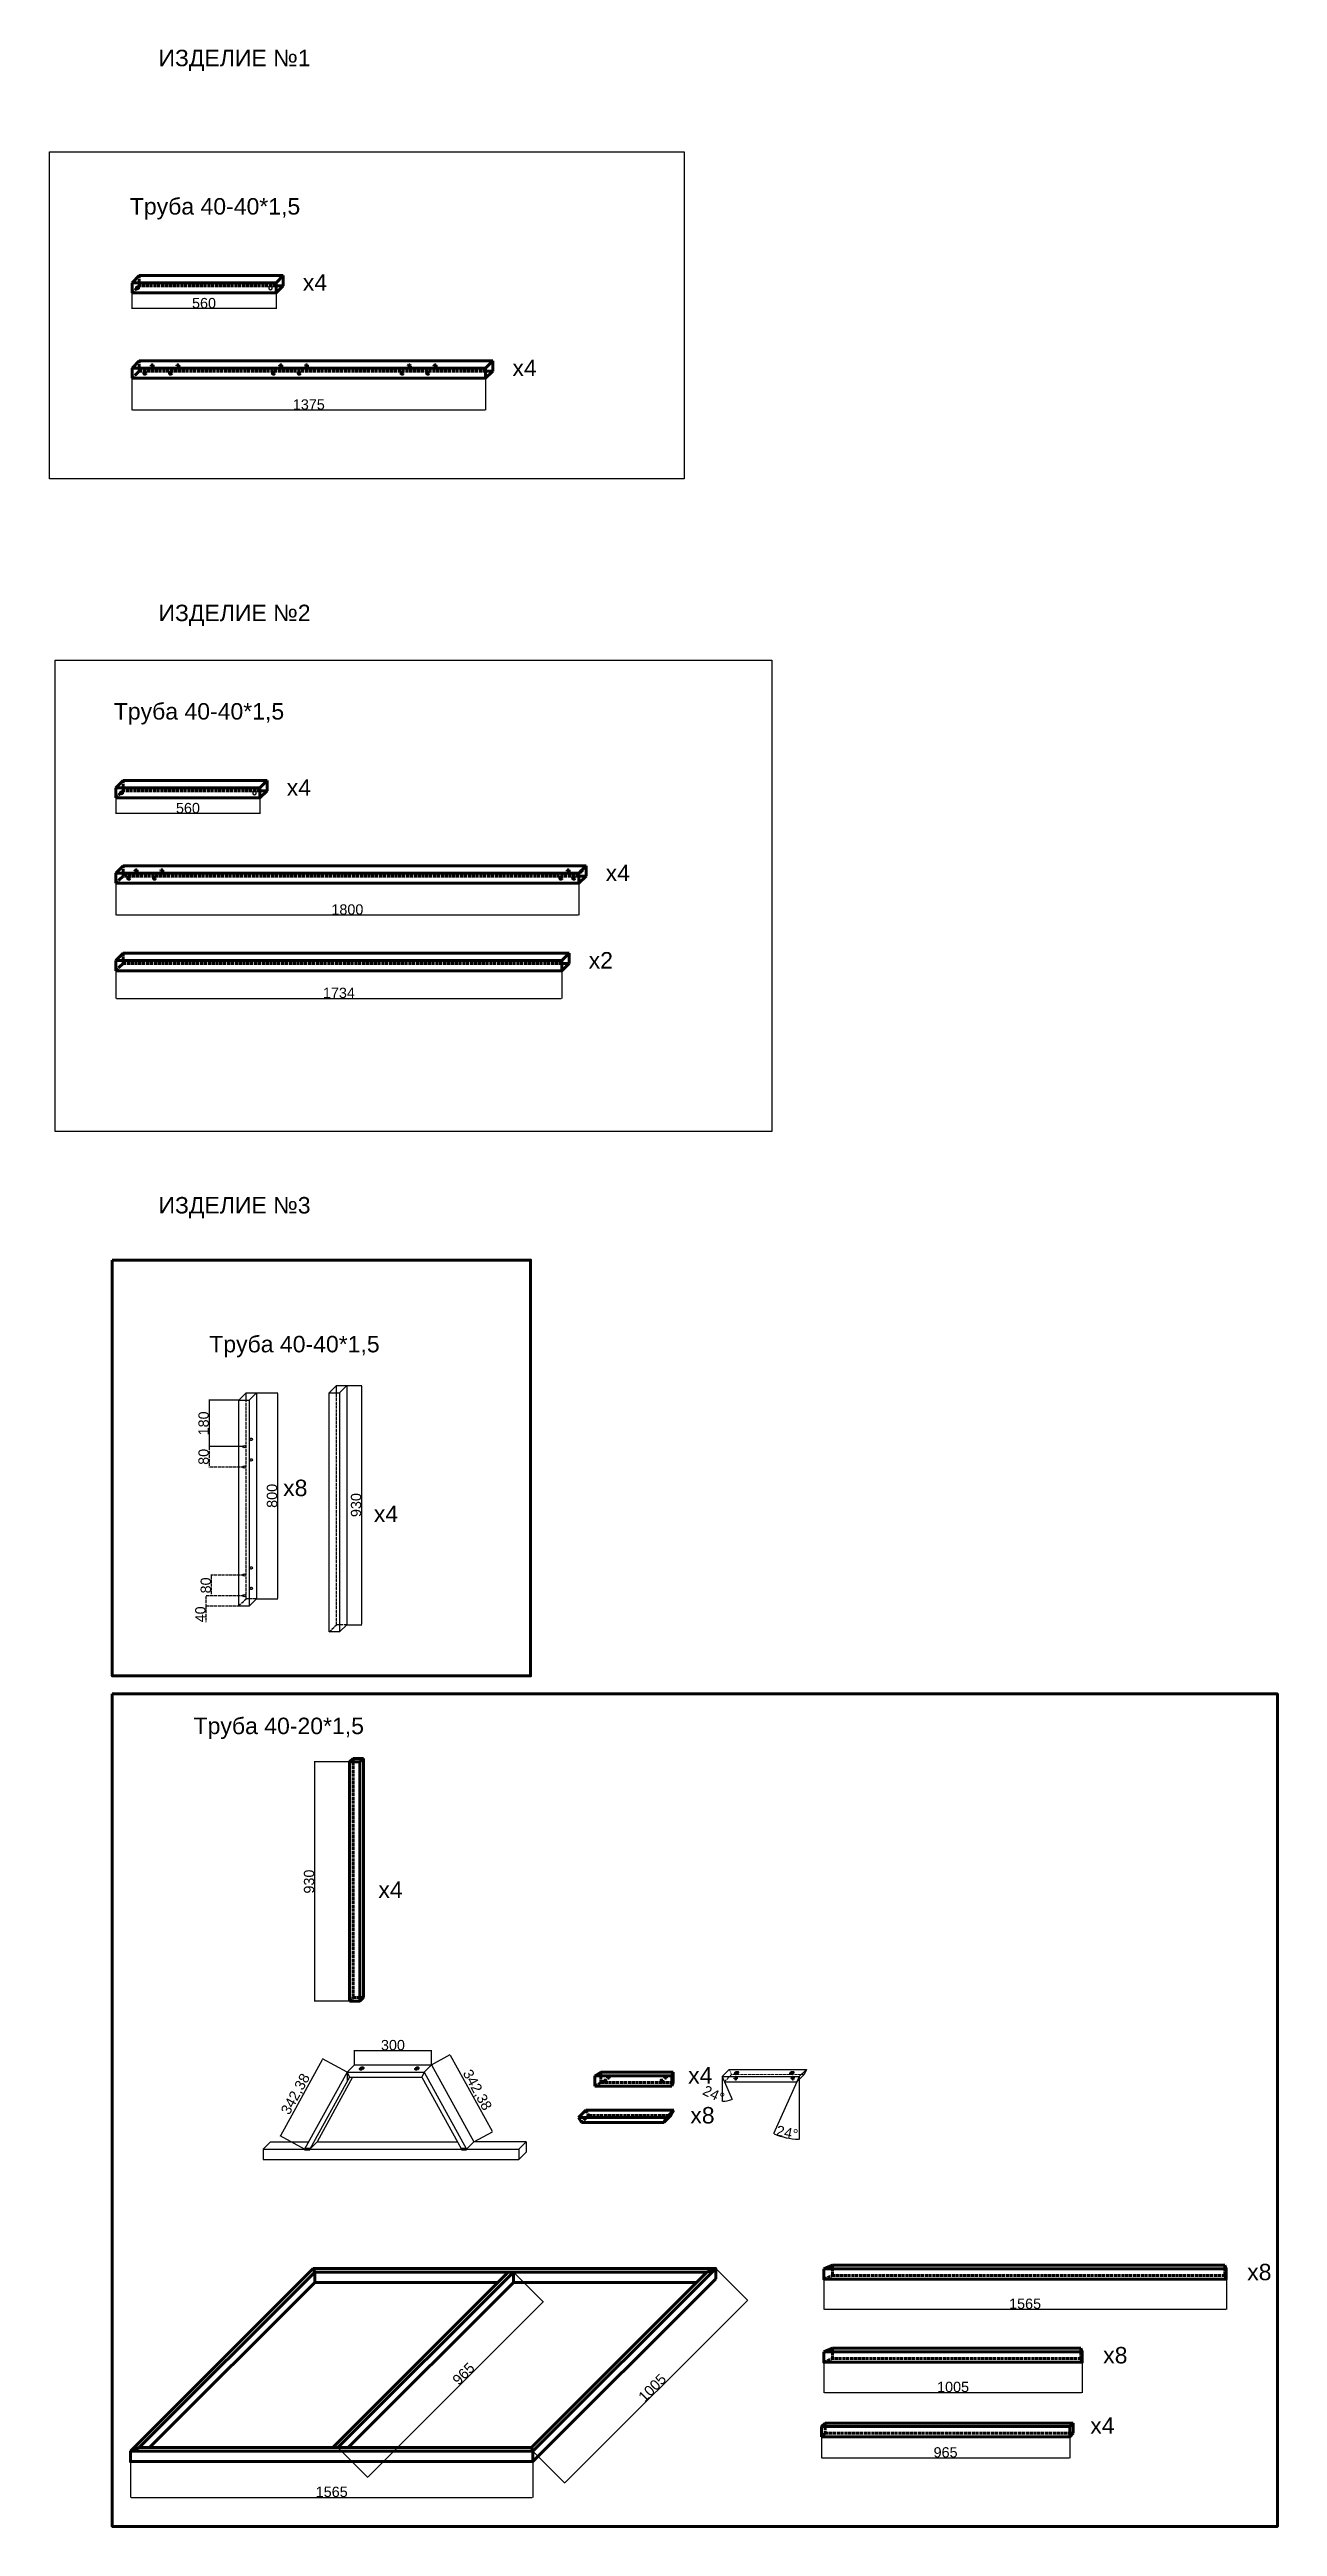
# Model space of a CAD drawing. Header units: millimetres. Extents: x 229 to 5004, y 437 to 10068.
import ezdxf

# ---------------------------------------------------------------- set-up
doc = ezdxf.new("R2010")
doc.units = ezdxf.units.MM
doc.linetypes.add('ACAD_ISO02W100', pattern=[15, 12, -3])
doc.styles.get("Standard").update_dxf_attribs({"font": 'arial.ttf'})
doc.dimstyles.new('ISO-25', dxfattribs={"dimtxt": 40, "dimasz": 2.5, "dimexe": 1.25, "dimexo": 0, "dimtad": 1, "dimtxsty": 'Standard', "dimcen": 2.5, "dimadec": 0, "dimazin": 0, "dimtfac": 1, "dimtmove": 0, "dimatfit": 3, "dimfxl": 1, "dimarcsym": 0})

# ---------------------------------------------------------------- blocks, each defined once
blk = doc.blocks.new('*D17')
at = {"color": 0, "lineweight": -2, "transparency": 16777216}
for p, q in [((965.3, 4815.6), (848.5, 4815.6)), ((849.7, 4813.1), (849.7, 4638.1)), ((985.3, 4635.6), (848.5, 4635.6))]:
    blk.add_line(p, q, dxfattribs=at)
at = {"color": 0, "transparency": 16777216}
for points in [[(849.3, 4813.1), (850.2, 4813.1), (849.7, 4815.6)], [(849.3, 4638.1), (850.2, 4638.1), (849.7, 4635.6)]]:
    blk.add_solid(points, dxfattribs=at)
at = {"layer": 'Defpoints', "color": 0, "transparency": 16777216}
for p in [(965.3, 4815.6), (849.7, 4635.6), (985.3, 4635.6)]:
    blk.add_point(p, dxfattribs=at)
at = {"color": 0, "lineweight": 100, "transparency": 16777216, "insert": (828.7, 4725.6), "char_height": 40, "attachment_point": 5, "rotation": 90}
blk.add_mtext('180', dxfattribs=at)
blk = doc.blocks.new('*D18')
at = {"color": 0, "linetype": 'ACAD_ISO02W100', "lineweight": -2, "transparency": 16777216}
for p, q in [((985.3, 4635.6), (848.5, 4635.6)), ((849.7, 4633.1), (849.7, 4558.1)), ((985.3, 4555.6), (848.5, 4555.6))]:
    blk.add_line(p, q, dxfattribs=at)
at = {"color": 0, "linetype": 'ACAD_ISO02W100', "transparency": 16777216}
for points in [[(849.3, 4633.1), (850.2, 4633.1), (849.7, 4635.6)], [(849.3, 4558.1), (850.2, 4558.1), (849.7, 4555.6)]]:
    blk.add_solid(points, dxfattribs=at)
at = {"layer": 'Defpoints', "color": 0, "linetype": 'ACAD_ISO02W100', "transparency": 16777216}
for p in [(985.3, 4635.6), (849.7, 4555.6), (985.3, 4555.6)]:
    blk.add_point(p, dxfattribs=at)
at = {"color": 0, "linetype": 'ACAD_ISO02W100', "lineweight": 100, "transparency": 16777216, "insert": (828.7, 4595.6), "char_height": 40, "attachment_point": 5, "rotation": 90}
blk.add_mtext('80', dxfattribs=at)
blk = doc.blocks.new('*D19')
at = {"color": 0, "linetype": 'ACAD_ISO02W100', "lineweight": -2, "transparency": 16777216}
for p, q in [((985.3, 4135.6), (856.9, 4135.6)), ((985.3, 4055.6), (856.9, 4055.6)), ((858.2, 4133.1), (858.2, 4058.1))]:
    blk.add_line(p, q, dxfattribs=at)
at = {"color": 0, "linetype": 'ACAD_ISO02W100', "transparency": 16777216}
for points in [[(857.8, 4133.1), (858.6, 4133.1), (858.2, 4135.6)], [(857.8, 4058.1), (858.6, 4058.1), (858.2, 4055.6)]]:
    blk.add_solid(points, dxfattribs=at)
at = {"layer": 'Defpoints', "color": 0, "linetype": 'ACAD_ISO02W100', "transparency": 16777216}
for p in [(858.2, 4055.6), (985.3, 4135.6), (985.3, 4055.6)]:
    blk.add_point(p, dxfattribs=at)
at = {"color": 0, "linetype": 'ACAD_ISO02W100', "lineweight": 100, "transparency": 16777216, "insert": (837.1, 4095.6), "char_height": 40, "attachment_point": 5, "rotation": 90}
blk.add_mtext('80', dxfattribs=at)
blk = doc.blocks.new('*D20')
at = {"color": 0, "linetype": 'ACAD_ISO02W100', "lineweight": -2, "transparency": 16777216}
for p, q in [((985.3, 4055.6), (835.9, 4055.6)), ((837.1, 4053.1), (837.1, 4018.1)), ((985.3, 4015.6), (835.9, 4015.6)), ((837.1, 4015.6), (837.1, 3953.1))]:
    blk.add_line(p, q, dxfattribs=at)
at = {"color": 0, "linetype": 'ACAD_ISO02W100', "transparency": 16777216}
for points in [[(836.7, 4053.1), (837.5, 4053.1), (837.1, 4055.6)], [(836.7, 4018.1), (837.5, 4018.1), (837.1, 4015.6)]]:
    blk.add_solid(points, dxfattribs=at)
at = {"layer": 'Defpoints', "color": 0, "linetype": 'ACAD_ISO02W100', "transparency": 16777216}
for p in [(837.1, 4055.6), (985.3, 4055.6), (985.3, 4015.6)]:
    blk.add_point(p, dxfattribs=at)
at = {"color": 0, "linetype": 'ACAD_ISO02W100', "lineweight": 100, "transparency": 16777216, "insert": (816.1, 3983.1), "char_height": 40, "attachment_point": 5, "rotation": 90}
blk.add_mtext('40', dxfattribs=at)
blk = doc.blocks.new('*D21')
at = {"color": 0, "lineweight": -2, "transparency": 16777216}
for p, q in [((1033.6, 4843.9), (1116.9, 4843.9)), ((1115.7, 4841.4), (1115.7, 4046.4)), ((1033.6, 4043.9), (1116.9, 4043.9))]:
    blk.add_line(p, q, dxfattribs=at)
at = {"color": 0, "transparency": 16777216}
for points in [[(1115.3, 4841.4), (1116.1, 4841.4), (1115.7, 4843.9)], [(1115.3, 4046.4), (1116.1, 4046.4), (1115.7, 4043.9)]]:
    blk.add_solid(points, dxfattribs=at)
at = {"layer": 'Defpoints', "color": 0, "transparency": 16777216}
for p in [(1033.6, 4843.9), (1033.6, 4043.9), (1115.7, 4043.9)]:
    blk.add_point(p, dxfattribs=at)
at = {"color": 0, "lineweight": 100, "transparency": 16777216, "insert": (1094.6, 4443.9), "char_height": 40, "attachment_point": 5, "rotation": 90}
blk.add_mtext('800', dxfattribs=at)
blk = doc.blocks.new('*D22')
at = {"color": 0, "lineweight": -2, "transparency": 16777216}
for p, q in [((1385.1, 4873), (1443.7, 4873)), ((1442.4, 4870.5), (1442.4, 3945.5)), ((1385.1, 3943), (1443.7, 3943))]:
    blk.add_line(p, q, dxfattribs=at)
at = {"color": 0, "transparency": 16777216}
for points in [[(1442, 4870.5), (1442.9, 4870.5), (1442.4, 4873)], [(1442, 3945.5), (1442.9, 3945.5), (1442.4, 3943)]]:
    blk.add_solid(points, dxfattribs=at)
at = {"layer": 'Defpoints', "color": 0, "transparency": 16777216}
for p in [(1385.1, 4873), (1385.1, 3943), (1442.4, 3943)]:
    blk.add_point(p, dxfattribs=at)
at = {"color": 0, "lineweight": 100, "transparency": 16777216, "insert": (1421.4, 4408), "char_height": 40, "attachment_point": 5, "rotation": 90}
blk.add_mtext('930', dxfattribs=at)
blk = doc.blocks.new('*D25')
at = {"color": 0, "lineweight": -2, "transparency": 16777216}
for p, q in [((1395.7, 3409.1), (1258.5, 3409.1)), ((1259.7, 3406.6), (1259.7, 2481.6)), ((1395.7, 2479.1), (1258.5, 2479.1))]:
    blk.add_line(p, q, dxfattribs=at)
at = {"color": 0, "transparency": 16777216}
for points in [[(1259.3, 3406.6), (1260.1, 3406.6), (1259.7, 3409.1)], [(1259.3, 2481.6), (1260.1, 2481.6), (1259.7, 2479.1)]]:
    blk.add_solid(points, dxfattribs=at)
at = {"layer": 'Defpoints', "color": 0, "transparency": 16777216}
for p in [(1395.7, 3409.1), (1259.7, 2479.1), (1395.7, 2479.1)]:
    blk.add_point(p, dxfattribs=at)
at = {"color": 0, "lineweight": 100, "transparency": 16777216, "insert": (1238.7, 2944.1), "char_height": 40, "attachment_point": 5, "rotation": 90}
blk.add_mtext('930', dxfattribs=at)
blk = doc.blocks.new('*D26')
at = {"color": 0, "lineweight": -2, "transparency": 16777216}
for p, q in [((1414.6, 2231.5), (1414.6, 2288.2)), ((1417.1, 2287), (1712.1, 2287)), ((1714.6, 2231.5), (1714.6, 2288.2))]:
    blk.add_line(p, q, dxfattribs=at)
at = {"color": 0, "transparency": 16777216}
for points in [[(1417.1, 2287.4), (1417.1, 2286.6), (1414.6, 2287)], [(1712.1, 2287.4), (1712.1, 2286.6), (1714.6, 2287)]]:
    blk.add_solid(points, dxfattribs=at)
at = {"layer": 'Defpoints', "color": 0, "transparency": 16777216}
for p in [(1414.6, 2231.5), (1714.6, 2287), (1714.6, 2231.5)]:
    blk.add_point(p, dxfattribs=at)
at = {"color": 0, "lineweight": 100, "transparency": 16777216, "insert": (1564.6, 2308), "char_height": 40, "attachment_point": 5}
blk.add_mtext('300', dxfattribs=at)
blk = doc.blocks.new('*D27')
at = {"color": 0, "lineweight": -2, "transparency": 16777216}
for p, q in [((1714.6, 2231.5), (1787.2, 2271.5)), ((1787.3, 2268.7), (1949.9, 1973.1)), ((1879.6, 1931.5), (1952.2, 1971.5))]:
    blk.add_line(p, q, dxfattribs=at)
at = {"color": 0, "transparency": 16777216}
for points in [[(1787.7, 2268.9), (1786.9, 2268.5), (1786.1, 2270.9)], [(1950.3, 1973.3), (1949.5, 1972.9), (1951.1, 1970.9)]]:
    blk.add_solid(points, dxfattribs=at)
at = {"layer": 'Defpoints', "color": 0, "transparency": 16777216}
for p in [(1714.6, 2231.5), (1879.6, 1931.5), (1951.1, 1970.9)]:
    blk.add_point(p, dxfattribs=at)
at = {"color": 0, "lineweight": 100, "transparency": 16777216, "insert": (1890.2, 2132.7), "char_height": 40, "attachment_point": 5, "rotation": 298.81079}
blk.add_mtext('342,38', dxfattribs=at)
blk = doc.blocks.new('*D28')
at = {"color": 0, "lineweight": -2, "transparency": 16777216}
for p, q in [((1128.5, 1957.1), (1291.1, 2252.7)), ((1386.3, 2203.2), (1291.2, 2255.5)), ((1221.3, 1903.2), (1126.2, 1955.5))]:
    blk.add_line(p, q, dxfattribs=at)
at = {"color": 0, "transparency": 16777216}
for points in [[(1290.8, 2252.9), (1291.5, 2252.5), (1292.3, 2254.9)], [(1128.2, 1957.3), (1128.9, 1956.9), (1127.3, 1954.9)]]:
    blk.add_solid(points, dxfattribs=at)
at = {"layer": 'Defpoints', "color": 0, "transparency": 16777216}
for p in [(1292.3, 2254.9), (1386.3, 2203.2), (1221.3, 1903.2)]:
    blk.add_point(p, dxfattribs=at)
at = {"color": 0, "lineweight": 100, "transparency": 16777216, "insert": (1188.2, 2116.8), "char_height": 40, "attachment_point": 5, "rotation": 61.18921}
blk.add_mtext('342,38', dxfattribs=at)
blk = doc.blocks.new('*D29')
at = {"color": 0, "lineweight": -2, "transparency": 16777216}
for p, q in [((544.1, 689), (544.1, 548.6)), ((2109.1, 689), (2109.1, 548.6)), ((546.6, 549.8), (2106.6, 549.8))]:
    blk.add_line(p, q, dxfattribs=at)
at = {"color": 0, "transparency": 16777216}
for points in [[(546.6, 550.3), (546.6, 549.4), (544.1, 549.8)], [(2106.6, 550.3), (2106.6, 549.4), (2109.1, 549.8)]]:
    blk.add_solid(points, dxfattribs=at)
at = {"layer": 'Defpoints', "color": 0, "transparency": 16777216}
for p in [(544.1, 689), (2109.1, 689), (2109.1, 549.8)]:
    blk.add_point(p, dxfattribs=at)
at = {"color": 0, "lineweight": 100, "transparency": 16777216, "insert": (1326.6, 570.9), "char_height": 40, "attachment_point": 5}
blk.add_mtext('1565', dxfattribs=at)
blk = doc.blocks.new('*D30')
at = {"color": 0, "lineweight": -2, "transparency": 16777216}
for p, q in [((3240, 1398.6), (3240, 1280)), ((4805, 1398.6), (4805, 1280)), ((3242.5, 1281.2), (4802.5, 1281.2))]:
    blk.add_line(p, q, dxfattribs=at)
at = {"color": 0, "transparency": 16777216}
for points in [[(3242.5, 1281.7), (3242.5, 1280.8), (3240, 1281.2)], [(4802.5, 1281.7), (4802.5, 1280.8), (4805, 1281.2)]]:
    blk.add_solid(points, dxfattribs=at)
at = {"layer": 'Defpoints', "color": 0, "transparency": 16777216}
for p in [(3240, 1398.6), (4805, 1398.6), (4805, 1281.2)]:
    blk.add_point(p, dxfattribs=at)
at = {"color": 0, "lineweight": 100, "transparency": 16777216, "insert": (4022.5, 1302.3), "char_height": 40, "attachment_point": 5}
blk.add_mtext('1565', dxfattribs=at)
blk = doc.blocks.new('*D31')
at = {"color": 0, "lineweight": -2, "transparency": 16777216}
for p, q in [((3230.9, 784.7), (3230.9, 702.2)), ((4195.9, 784.7), (4195.9, 702.2)), ((3233.4, 703.5), (4193.4, 703.5))]:
    blk.add_line(p, q, dxfattribs=at)
at = {"color": 0, "transparency": 16777216}
for points in [[(3233.4, 703.9), (3233.4, 703.1), (3230.9, 703.5)], [(4193.4, 703.9), (4193.4, 703.1), (4195.9, 703.5)]]:
    blk.add_solid(points, dxfattribs=at)
at = {"layer": 'Defpoints', "color": 0, "transparency": 16777216}
for p in [(3230.9, 784.7), (4195.9, 784.7), (4195.9, 703.5)]:
    blk.add_point(p, dxfattribs=at)
at = {"color": 0, "lineweight": 100, "transparency": 16777216, "insert": (3713.4, 724.5), "char_height": 40, "attachment_point": 5}
blk.add_mtext('965', dxfattribs=at)
blk = doc.blocks.new('*D32')
at = {"color": 0, "lineweight": -2, "transparency": 16777216}
for p, q in [((3240, 1075.3), (3240, 956.7)), ((4245, 1075.3), (4245, 956.7)), ((3242.5, 957.9), (4242.5, 957.9))]:
    blk.add_line(p, q, dxfattribs=at)
at = {"color": 0, "transparency": 16777216}
for points in [[(3242.5, 958.3), (3242.5, 957.5), (3240, 957.9)], [(4242.5, 958.3), (4242.5, 957.5), (4245, 957.9)]]:
    blk.add_solid(points, dxfattribs=at)
at = {"layer": 'Defpoints', "color": 0, "transparency": 16777216}
for p in [(3240, 1075.3), (4245, 1075.3), (4245, 957.9)]:
    blk.add_point(p, dxfattribs=at)
at = {"color": 0, "lineweight": 100, "transparency": 16777216, "insert": (3742.5, 979), "char_height": 40, "attachment_point": 5}
blk.add_mtext('1005', dxfattribs=at)
blk = doc.blocks.new('*D23')
at = {"color": 0, "lineweight": -2, "transparency": 16777216}
for p, q in [((2844.2, 2149.2), (2844.2, 2088.5)), ((2853.2, 2165.6), (2884, 2097.1)), ((2819.7, 1439.6), (2944.1, 1315.3)), ((2941.4, 1314.4), (2234.3, 607.3)), ((2109.1, 729), (2233.5, 604.6))]:
    blk.add_line(p, q, dxfattribs=at)
blk.add_arc((2844.2, 2185.6), 95.8, 271.49485, 292.73289, dxfattribs=at)
at = {"color": 0, "transparency": 16777216}
for points in [[(2846.7, 2089.4), (2846.7, 2090.2), (2844.2, 2089.8)], [(2881, 2097.6), (2881.4, 2096.8), (2883.5, 2098.2)], [(2941.2, 1314.7), (2941.7, 1314.1), (2943.2, 1316.1)], [(2234, 607.6), (2234.6, 607), (2232.6, 605.5)]]:
    blk.add_solid(points, dxfattribs=at)
at = {"layer": 'Defpoints', "color": 0, "transparency": 16777216}
for p in [(2844.2, 2185.6), (2844.2, 2185.6), (2844.2, 2149.2), (2853.2, 2165.6), (2870.8, 2093.6), (2819.7, 1439.6), (2109.1, 729), (2232.6, 605.5)]:
    blk.add_point(p, dxfattribs=at)
at = {"color": 0, "transparency": 16777216, "insert": (2811.8, 2117.8), "char_height": 40, "attachment_point": 5, "rotation": 334.48589}
blk.add_mtext('24°', dxfattribs=at)
at = {"color": 0, "lineweight": 100, "transparency": 16777216, "insert": (2573, 975.7), "char_height": 40, "attachment_point": 5, "rotation": 45}
blk.add_mtext('1005', dxfattribs=at)
blk = doc.blocks.new('*D24')
at = {"color": 0, "lineweight": -2, "transparency": 16777216}
for p, q in [((3135.2, 2165.6), (3044, 1963)), ((3144.2, 2148.3), (3144.2, 1941.5)), ((2033.1, 1425.5), (2149.6, 1309)), ((2146.9, 1308.1), (1468.1, 629.3)), ((1350.7, 743.1), (1467.2, 626.7))]:
    blk.add_line(p, q, dxfattribs=at)
blk.add_arc((3144.2, 2185.6), 242.9, 246.36199, 269.41027, dxfattribs=at)
at = {"color": 0, "transparency": 16777216}
for points in [[(3046.6, 1962.7), (3046.9, 1963.5), (3044.5, 1964.1)], [(3141.7, 1943.1), (3141.7, 1942.3), (3144.2, 1942.7)], [(2146.6, 1308.4), (2147.2, 1307.8), (2148.7, 1309.9)], [(1467.8, 629.6), (1468.4, 629), (1466.3, 627.5)]]:
    blk.add_solid(points, dxfattribs=at)
at = {"layer": 'Defpoints', "color": 0, "transparency": 16777216}
for p in [(3135.2, 2165.6), (3144.2, 2185.6), (3144.2, 2185.6), (3144.2, 2148.3), (3076.6, 1952.3), (2033.1, 1425.5), (1350.7, 743.1), (1466.3, 627.5)]:
    blk.add_point(p, dxfattribs=at)
at = {"color": 0, "transparency": 16777216, "insert": (3097.5, 1968.4), "char_height": 40, "attachment_point": 5, "rotation": 347.88613}
blk.add_mtext('24°', dxfattribs=at)
at = {"color": 0, "lineweight": 100, "transparency": 16777216, "insert": (1839.2, 1030.2), "char_height": 40, "attachment_point": 5, "rotation": 45}
blk.add_mtext('965', dxfattribs=at)
blk = doc.blocks.new('*D36')
at = {"color": 0, "lineweight": -2, "transparency": 16777216}
for p, q in [((487.6, 7157.5), (487.6, 7095.6)), ((1047.6, 7157.5), (1047.6, 7095.6)), ((1045.1, 7096.8), (490.1, 7096.8))]:
    blk.add_line(p, q, dxfattribs=at)
at = {"color": 0, "transparency": 16777216}
for points in [[(490.1, 7097.2), (490.1, 7096.4), (487.6, 7096.8)], [(1045.1, 7097.2), (1045.1, 7096.4), (1047.6, 7096.8)]]:
    blk.add_solid(points, dxfattribs=at)
at = {"layer": 'Defpoints', "color": 0, "transparency": 16777216}
for p in [(487.6, 7157.5), (1047.6, 7157.5), (487.6, 7096.8)]:
    blk.add_point(p, dxfattribs=at)
at = {"color": 0, "lineweight": 100, "transparency": 16777216, "insert": (767.6, 7117.9), "char_height": 40, "attachment_point": 5}
blk.add_mtext('560', dxfattribs=at)
blk = doc.blocks.new('*D37')
at = {"color": 0, "lineweight": -2, "transparency": 16777216}
for p, q in [((487.6, 6825.6), (487.6, 6701.3)), ((2287.6, 6825.6), (2287.6, 6701.3)), ((490.1, 6702.5), (2285.1, 6702.5))]:
    blk.add_line(p, q, dxfattribs=at)
at = {"color": 0, "transparency": 16777216}
for points in [[(490.1, 6702.9), (490.1, 6702.1), (487.6, 6702.5)], [(2285.1, 6702.9), (2285.1, 6702.1), (2287.6, 6702.5)]]:
    blk.add_solid(points, dxfattribs=at)
at = {"layer": 'Defpoints', "color": 0, "transparency": 16777216}
for p in [(487.6, 6825.6), (2287.6, 6825.6), (2287.6, 6702.5)]:
    blk.add_point(p, dxfattribs=at)
at = {"color": 0, "lineweight": 100, "transparency": 16777216, "insert": (1387.6, 6723.6), "char_height": 40, "attachment_point": 5}
blk.add_mtext('1800', dxfattribs=at)
blk = doc.blocks.new('*D38')
at = {"color": 0, "lineweight": -2, "transparency": 16777216}
for p, q in [((487.6, 6485.8), (487.6, 6377.1)), ((2221.6, 6485.8), (2221.6, 6377.1)), ((490.1, 6378.3), (2219.1, 6378.3))]:
    blk.add_line(p, q, dxfattribs=at)
at = {"color": 0, "transparency": 16777216}
for points in [[(490.1, 6378.8), (490.1, 6377.9), (487.6, 6378.3)], [(2219.1, 6378.8), (2219.1, 6377.9), (2221.6, 6378.3)]]:
    blk.add_solid(points, dxfattribs=at)
at = {"layer": 'Defpoints', "color": 0, "transparency": 16777216}
for p in [(487.6, 6485.8), (2221.6, 6485.8), (2221.6, 6378.3)]:
    blk.add_point(p, dxfattribs=at)
at = {"color": 0, "lineweight": 100, "transparency": 16777216, "insert": (1354.6, 6399.4), "char_height": 40, "attachment_point": 5}
blk.add_mtext('1734', dxfattribs=at)
blk = doc.blocks.new('*D41')
at = {"color": 0, "lineweight": -2, "transparency": 16777216}
for p, q in [((550.1, 9121.1), (550.1, 9059.2)), ((1107.6, 9060.4), (552.6, 9060.4)), ((1110.1, 9121.1), (1110.1, 9059.2))]:
    blk.add_line(p, q, dxfattribs=at)
at = {"color": 0, "transparency": 16777216}
for points in [[(552.6, 9060.8), (552.6, 9060), (550.1, 9060.4)], [(1107.6, 9060.8), (1107.6, 9060), (1110.1, 9060.4)]]:
    blk.add_solid(points, dxfattribs=at)
at = {"layer": 'Defpoints', "color": 0, "transparency": 16777216}
for p in [(550.1, 9121.1), (550.1, 9060.4), (1110.1, 9121.1)]:
    blk.add_point(p, dxfattribs=at)
at = {"color": 0, "lineweight": 100, "transparency": 16777216, "insert": (830.1, 9081.4), "char_height": 40, "attachment_point": 5}
blk.add_mtext('560', dxfattribs=at)
blk = doc.blocks.new('*D42')
at = {"color": 0, "lineweight": -2, "transparency": 16777216}
for p, q in [((550.1, 8789.2), (550.1, 8664.8)), ((1925.1, 8789.2), (1925.1, 8664.8)), ((552.6, 8666.1), (1922.6, 8666.1))]:
    blk.add_line(p, q, dxfattribs=at)
at = {"color": 0, "transparency": 16777216}
for points in [[(552.6, 8666.5), (552.6, 8665.7), (550.1, 8666.1)], [(1922.6, 8666.5), (1922.6, 8665.7), (1925.1, 8666.1)]]:
    blk.add_solid(points, dxfattribs=at)
at = {"layer": 'Defpoints', "color": 0, "transparency": 16777216}
for p in [(550.1, 8789.2), (1925.1, 8789.2), (1925.1, 8666.1)]:
    blk.add_point(p, dxfattribs=at)
at = {"color": 0, "lineweight": 100, "transparency": 16777216, "insert": (1237.6, 8687.1), "char_height": 40, "attachment_point": 5}
blk.add_mtext('1375', dxfattribs=at)

msp = doc.modelspace()

# ---------------------------------------------------------------- linework, layer by layer
at = {"lineweight": 100}
for p, q in [((550.125, 9161.094), (578.41, 9189.379)), ((550.125, 9161.094), (1110.125, 9161.094)), ((550.125, 9121.094), (550.125, 9161.094)), ((578.41, 9189.379), (1138.41, 9189.379)), ((1110.125, 9161.094), (1138.41, 9189.379)), ((1110.125, 9161.094), (1110.125, 9121.094)), ((1138.41, 9189.379), (1138.41, 9149.379)), ((1110.125, 9121.094), (550.125, 9121.094)), ((575.333, 9146.302), (565.941, 9136.91)), ((1110.125, 9121.094), (1138.41, 9149.379)), ((1110.125, 9149.379), (1138.41, 9149.379)), ((550.125, 8829.17), (578.41, 8857.454)), ((550.125, 8829.17), (1925.125, 8829.17)), ((550.125, 8789.17), (550.125, 8829.17)), ((1925.125, 8789.17), (550.125, 8789.17)), ((575.333, 8814.377), (565.941, 8804.985)), ((578.41, 8857.454), (1953.41, 8857.454)), ((1925.125, 8829.17), (1953.41, 8857.454)), ((1925.125, 8829.17), (1925.125, 8789.17)), ((1925.125, 8789.17), (1953.41, 8817.454)), ((1925.125, 8817.454), (1953.41, 8817.454)), ((1953.41, 8857.454), (1953.41, 8817.454)), ((487.595, 7197.523), (515.88, 7225.807)), ((515.88, 7225.807), (1075.88, 7225.807)), ((1047.595, 7197.523), (1075.88, 7225.807)), ((1075.88, 7225.807), (1075.88, 7185.807)), ((487.595, 7197.523), (1047.595, 7197.523)), ((487.595, 7157.523), (487.595, 7197.523)), ((1047.595, 7157.523), (487.595, 7157.523)), ((512.803, 7182.731), (503.411, 7173.339)), ((1047.595, 7197.523), (1047.595, 7157.523)), ((1047.595, 7157.523), (1075.88, 7185.807)), ((1047.595, 7185.807), (1075.88, 7185.807)), ((487.595, 6865.599), (515.88, 6893.883)), ((487.595, 6865.599), (2287.595, 6865.599)), ((487.595, 6825.599), (487.595, 6865.599)), ((512.803, 6850.806), (503.411, 6841.414)), ((515.88, 6893.883), (2315.88, 6893.883)), ((2287.595, 6865.599), (2315.88, 6893.883)), ((2287.595, 6865.599), (2287.595, 6825.599)), ((2287.595, 6825.599), (2315.88, 6853.883)), ((2287.595, 6853.883), (2315.88, 6853.883)), ((2315.88, 6893.883), (2315.88, 6853.883)), ((2287.595, 6825.599), (487.595, 6825.599)), ((487.595, 6525.833), (515.88, 6554.117)), ((515.88, 6554.117), (2249.88, 6554.117)), ((2221.595, 6525.833), (2249.88, 6554.117)), ((2249.88, 6554.117), (2249.88, 6514.117)), ((487.595, 6525.833), (2221.595, 6525.833)), ((487.595, 6485.833), (487.595, 6525.833)), ((2221.595, 6485.833), (487.595, 6485.833)), ((512.803, 6511.04), (503.411, 6501.648)), ((2221.595, 6525.833), (2221.595, 6485.833)), ((2221.595, 6485.833), (2249.88, 6514.117)), ((2221.595, 6514.117), (2249.88, 6514.117)), ((1395.734, 3409.147), (1409.876, 3423.289)), ((1409.876, 3423.289), (1449.876, 3423.289)), ((1409.876, 3423.289), (1409.876, 3409.147)), ((1435.734, 3409.147), (1449.876, 3423.289)), ((1449.876, 3423.289), (1449.876, 2493.289)), ((1435.734, 2479.147), (1449.876, 2493.289))]:
    msp.add_line(p, q, dxfattribs=at)
at = {"linetype": 'ACAD_ISO02W100', "lineweight": 100}
for p, q in [((578.41, 9149.379), (578.41, 9189.379)), ((550.125, 9121.094), (565.941, 9136.91)), ((575.333, 9146.302), (578.41, 9149.379)), ((1110.125, 9149.379), (578.41, 9149.379)), ((550.125, 8789.17), (565.941, 8804.985)), ((575.333, 8814.377), (578.41, 8817.454)), ((578.41, 8817.454), (578.41, 8857.454)), ((1925.125, 8817.454), (578.41, 8817.454)), ((515.88, 7185.807), (515.88, 7225.807)), ((487.595, 7157.523), (503.411, 7173.339)), ((512.803, 7182.731), (515.88, 7185.807)), ((1047.595, 7185.807), (515.88, 7185.807)), ((487.595, 6825.599), (503.411, 6841.414)), ((512.803, 6850.806), (515.88, 6853.883)), ((515.88, 6853.883), (515.88, 6893.883)), ((2287.595, 6853.883), (515.88, 6853.883)), ((515.88, 6514.117), (515.88, 6554.117)), ((487.595, 6485.833), (503.411, 6501.648)), ((512.803, 6511.04), (515.88, 6514.117)), ((2221.595, 6514.117), (515.88, 6514.117)), ((1409.876, 3409.147), (1409.876, 2493.289)), ((1395.734, 2479.147), (1409.876, 2493.289)), ((1409.876, 2493.289), (1449.876, 2493.289))]:
    msp.add_line(p, q, dxfattribs=at)
for p, q in [((993.608, 4843.885), (965.323, 4815.601)), ((965.323, 4815.601), (1005.323, 4815.601)), ((965.323, 4015.601), (965.323, 4815.601)), ((993.608, 4843.885), (1033.608, 4843.885)), ((993.608, 4815.601), (993.608, 4843.885)), ((1005.323, 4815.601), (1033.608, 4843.885)), ((1005.323, 4815.601), (1005.323, 4015.601)), ((1033.608, 4843.885), (1033.608, 4043.885)), ((1345.114, 4873.032), (1316.83, 4844.748)), ((1316.83, 4844.748), (1356.83, 4844.748)), ((1316.83, 3914.748), (1316.83, 4844.748)), ((1345.114, 4873.032), (1385.114, 4873.032)), ((1345.114, 4844.748), (1345.114, 4873.032)), ((1356.83, 4844.748), (1385.114, 4873.032)), ((1356.83, 4844.748), (1356.83, 3914.748)), ((1385.114, 4873.032), (1385.114, 3943.032)), ((1005.323, 4015.601), (965.323, 4015.601)), ((1005.323, 4015.601), (1033.608, 4043.885)), ((1356.83, 3914.748), (1316.83, 3914.748)), ((1356.83, 3914.748), (1385.114, 3943.032)), ((1386.303, 2203.242), (1386.303, 2166.878)), ((2844.169, 2185.601), (2844.169, 2149.237)), ((3144.169, 2185.601), (3144.169, 2148.324)), ((1060.362, 1903.242), (1088.646, 1931.526)), ((1088.646, 1931.526), (1236.859, 1931.526)), ((1269.587, 1931.526), (1815.746, 1931.526)), ((2082.875, 1931.526), (1879.587, 1931.526)), ((2054.59, 1903.242), (2082.875, 1931.526)), ((2082.875, 1931.526), (2082.875, 1891.526)), ((1060.362, 1903.242), (2054.59, 1903.242)), ((1060.362, 1903.242), (1060.362, 1863.242)), ((1060.362, 1863.242), (2054.59, 1863.242)), ((2054.59, 1903.242), (2054.59, 1863.242)), ((2054.59, 1863.242), (2082.875, 1891.526))]:
    msp.add_line(p, q)
at = {"linetype": 'ACAD_ISO02W100'}
for p, q in [((993.608, 4043.885), (993.608, 4815.601)), ((1345.114, 3943.032), (1345.114, 4844.748)), ((965.323, 4015.601), (993.608, 4043.885)), ((1033.608, 4043.885), (993.608, 4043.885)), ((1316.83, 3914.748), (1345.114, 3943.032)), ((1385.114, 3943.032), (1345.114, 3943.032))]:
    msp.add_line(p, q, dxfattribs=at)
at = {"color": 5}
for p, q in [((1386.303, 2203.242), (1414.587, 2231.526)), ((1414.587, 2231.526), (1714.587, 2231.526)), ((1686.303, 2203.242), (1714.587, 2231.526)), ((1714.587, 2231.526), (1879.587, 1931.526)), ((1386.303, 2203.242), (1221.303, 1903.242)), ((1395.303, 2183.242), (1241.303, 1903.242)), ((1408.031, 2183.242), (1269.587, 1931.526)), ((1386.303, 2203.242), (1686.303, 2203.242)), ((1395.303, 2183.242), (1677.303, 2183.242)), ((1677.303, 2183.242), (1831.303, 1903.242)), ((1686.303, 2203.242), (1851.303, 1903.242)), ((2844.169, 2185.601), (2872.453, 2213.885)), ((2844.169, 2185.601), (3144.169, 2185.601)), ((2853.169, 2165.601), (3135.169, 2165.601)), ((2872.453, 2213.885), (3172.453, 2213.885)), ((3163.453, 2193.885), (3135.169, 2165.601)), ((3163.453, 2193.885), (3152.453, 2193.885)), ((1241.303, 1903.242), (1269.587, 1931.526)), ((1851.303, 1903.242), (1879.587, 1931.526)), ((1221.303, 1903.242), (1241.303, 1903.242)), ((1831.303, 1903.242), (1851.303, 1903.242))]:
    msp.add_line(p, q, dxfattribs=at)
at = {"color": 5, "lineweight": 30}
for p, q in [((1414.587, 2231.526), (1386.303, 2203.242)), ((1714.587, 2231.526), (1686.303, 2203.242)), ((1686.303, 2203.242), (1677.303, 2183.242)), ((2872.453, 2213.885), (2844.169, 2185.601)), ((3144.169, 2185.601), (3135.169, 2165.601)), ((3172.453, 2213.885), (3144.169, 2185.601)), ((3172.453, 2213.885), (3163.453, 2193.885)), ((1269.587, 1931.526), (1241.303, 1903.242)), ((1879.587, 1931.526), (1851.303, 1903.242))]:
    msp.add_line(p, q, dxfattribs=at)
at = {"color": 5, "lineweight": 100}
for p, q in [((2349.467, 2188.585), (2372.609, 2202.727)), ((2349.467, 2188.585), (2649.467, 2188.585)), ((2349.467, 2188.585), (2349.467, 2148.585)), ((2349.467, 2148.585), (2649.467, 2148.585)), ((2372.609, 2202.727), (2654.609, 2202.727)), ((2649.467, 2188.585), (2654.609, 2202.727)), ((2649.467, 2188.585), (2649.467, 2148.585)), ((2649.467, 2148.585), (2654.609, 2162.727)), ((2654.609, 2202.727), (2654.609, 2162.727)), ((2286.31, 2026.845), (2314.595, 2055.129)), ((2286.31, 2026.845), (2628.31, 2026.845)), ((2286.31, 2026.845), (2297.31, 2006.845)), ((2314.595, 2055.129), (2656.595, 2055.129)), ((2645.595, 2035.129), (2617.31, 2006.845)), ((2628.31, 2026.845), (2617.31, 2006.845)), ((2656.595, 2055.129), (2628.31, 2026.845)), ((2636.595, 2035.129), (2645.595, 2035.129)), ((2656.595, 2055.129), (2645.595, 2035.129)), ((2297.31, 2006.845), (2617.31, 2006.845)), ((1221.303, 1903.242), (1241.303, 1903.242)), ((1831.303, 1903.242), (1851.303, 1903.242))]:
    msp.add_line(p, q, dxfattribs=at)
at = {"color": 5, "linetype": 'ACAD_ISO02W100', "lineweight": 100}
for p, q in [((2349.467, 2148.585), (2372.609, 2162.727)), ((2372.609, 2202.727), (2372.609, 2162.727)), ((2372.609, 2162.727), (2654.609, 2162.727)), ((2325.595, 2035.129), (2297.31, 2006.845)), ((2314.595, 2055.129), (2325.595, 2035.129)), ((2325.595, 2035.129), (2636.595, 2035.129))]:
    msp.add_line(p, q, dxfattribs=at)
at = {"color": 5, "linetype": 'ACAD_ISO02W100', "lineweight": 18}
msp.add_line((2881.453, 2193.885), (2853.169, 2165.601), dxfattribs=at)
at = {"color": 2, "lineweight": 100}
for p, q in [((3239.989, 1438.628), (3274.131, 1452.77)), ((4799.131, 1452.77), (4804.989, 1438.628)), ((1254.722, 1439.64), (544.08, 728.998)), ((1260.58, 1425.498), (578.222, 743.14)), ((1260.58, 1385.498), (618.222, 743.14)), ((1260.58, 1425.498), (1254.722, 1439.64)), ((1260.58, 1425.498), (1260.58, 1385.498)), ((2013.08, 1425.498), (1330.722, 743.14)), ((2033.08, 1425.498), (1350.722, 743.14)), ((2033.08, 1385.498), (1390.722, 743.14)), ((2033.08, 1385.498), (2033.08, 1425.498)), ((2785.58, 1425.498), (2103.222, 743.14)), ((2805.58, 1425.498), (2109.08, 728.998)), ((2805.58, 1385.498), (2109.08, 688.998)), ((2785.58, 1425.498), (2819.722, 1439.64)), ((2819.722, 1439.64), (2805.58, 1425.498)), ((2819.722, 1399.64), (2805.58, 1385.498)), ((3239.989, 1115.291), (3274.131, 1129.433)), ((4239.131, 1129.433), (4244.989, 1115.291)), ((3230.883, 824.739), (3245.025, 838.881)), ((3230.883, 824.739), (4195.883, 824.739)), ((3230.883, 784.739), (3230.883, 824.739)), ((3230.883, 784.739), (4195.883, 784.739)), ((3245.025, 838.881), (4210.025, 838.881)), ((4195.883, 824.739), (4210.025, 838.881)), ((4195.883, 784.739), (4195.883, 824.739)), ((4195.883, 784.739), (4210.025, 798.881)), ((4195.883, 798.881), (4210.025, 798.881)), ((4210.025, 798.881), (4210.025, 838.881)), ((544.08, 728.998), (578.222, 743.14)), ((2103.222, 743.14), (2109.08, 728.998))]:
    msp.add_line(p, q, dxfattribs=at)
at = {"color": 2, "linetype": 'ACAD_ISO02W100', "lineweight": 100}
for p, q in [((3274.131, 1412.77), (3274.131, 1452.77)), ((4799.131, 1412.77), (4799.131, 1452.77)), ((3239.989, 1398.628), (3274.131, 1412.77)), ((4799.131, 1412.77), (3274.131, 1412.77)), ((4799.131, 1412.77), (4804.989, 1398.628)), ((3239.989, 1075.291), (3274.131, 1089.433)), ((3274.131, 1089.433), (3274.131, 1129.433)), ((4239.131, 1089.433), (3274.131, 1089.433)), ((4239.131, 1089.433), (4239.131, 1129.433)), ((4239.131, 1089.433), (4244.989, 1075.291)), ((3245.025, 798.881), (3230.883, 784.739)), ((3245.025, 838.881), (3245.025, 798.881)), ((3245.025, 798.881), (4195.883, 798.881))]:
    msp.add_line(p, q, dxfattribs=at)
for points in [[(229.493, 9670.066), (2697.182, 9670.066), (2697.182, 8398.289), (229.493, 8398.289)], [(565.125, 9144.809), (571.525, 9148.494), (577.925, 9144.809), (577.925, 9137.379), (571.525, 9133.694), (565.125, 9137.379)], [(1095.125, 9144.809), (1088.725, 9148.494), (1082.325, 9144.809), (1082.325, 9137.379), (1088.725, 9133.694), (1095.125, 9137.379)], [(250.745, 7693.014), (3038.284, 7693.014), (3038.284, 5860.765), (250.745, 5860.765)], [(502.595, 7181.238), (508.995, 7184.923), (515.395, 7181.238), (515.395, 7173.808), (508.995, 7170.123), (502.595, 7173.808)], [(1032.595, 7181.238), (1026.195, 7184.923), (1019.795, 7181.238), (1019.795, 7173.808), (1026.195, 7170.123), (1032.595, 7173.808)]]:
    msp.add_lwpolyline(points, close=True)
at = {"lineweight": 100}
for points in [[(473.543, 5360.358), (2099.564, 5360.358), (2099.564, 3743.897), (473.543, 3743.897)], [(473.543, 3673.885), (5003.783, 3673.885), (5003.783, 436.604), (473.543, 436.604)], [(1395.734, 2479.147), (1435.734, 2479.147), (1435.734, 3409.147), (1395.734, 3409.147)]]:
    msp.add_lwpolyline(points, close=True, dxfattribs=at)
at = {"color": 5, "lineweight": 100}
for points in [[(1443.97, 2214.909), (1448.92, 2219.859), (1441.92, 2219.859), (1436.97, 2214.909)], [(1658.97, 2214.909), (1663.92, 2219.859), (1656.92, 2219.859), (1651.97, 2214.909)], [(2384.967, 2172.085), (2391.967, 2172.085), (2391.967, 2165.085), (2384.967, 2165.085)], [(2613.967, 2172.085), (2606.967, 2172.085), (2606.967, 2165.085), (2613.967, 2165.085)], [(2901.836, 2197.268), (2906.786, 2202.218), (2899.786, 2202.218), (2894.836, 2197.268)], [(3116.836, 2197.268), (3121.786, 2202.218), (3114.786, 2202.218), (3109.836, 2197.268)]]:
    msp.add_lwpolyline(points, close=True, dxfattribs=at)
at = {"color": 5, "lineweight": 30}
for points in [[(1386.303, 2203.242), (1395.303, 2183.242)], [(2844.169, 2185.601), (2853.169, 2165.601)]]:
    msp.add_lwpolyline(points, dxfattribs=at)
at = {"color": 5, "linetype": 'ACAD_ISO02W100', "lineweight": 18}
for points in [[(2872.453, 2213.885), (2881.453, 2193.885)], [(3152.453, 2193.885), (2881.453, 2193.885)]]:
    msp.add_lwpolyline(points, dxfattribs=at)
at = {"color": 2, "lineweight": 100}
for points in [[(3274.131, 1452.77), (4799.131, 1452.77)], [(1254.722, 1439.64), (2819.722, 1439.64), (2819.722, 1399.64)], [(1260.58, 1425.498), (2785.58, 1425.498)], [(1973.08, 1385.498), (1260.58, 1385.498)], [(2745.58, 1385.498), (2033.08, 1385.498)], [(3274.131, 1129.433), (4239.131, 1129.433)], [(578.222, 743.14), (2103.222, 743.14)]]:
    msp.add_lwpolyline(points, dxfattribs=at)
for points in [[(3239.989, 1438.628), (4804.989, 1438.628), (4804.989, 1398.628), (3239.989, 1398.628)], [(3239.989, 1115.291), (4244.989, 1115.291), (4244.989, 1075.291), (3239.989, 1075.291)], [(544.08, 728.998), (2109.08, 728.998), (2109.08, 688.998), (544.08, 688.998)]]:
    msp.add_lwpolyline(points, close=True, dxfattribs=at)
at = {"lineweight": 100}
for centre in [(600.125, 8809.17), (700.125, 8809.17), (1100.125, 8809.17), (1200.125, 8809.17), (1600.125, 8809.17), (1700.125, 8809.17), (537.595, 6845.599), (637.595, 6845.599), (2217.595, 6845.599), (2267.595, 6845.599)]:
    msp.add_circle(centre, 4.5, dxfattribs=at)
at = {"linetype": 'ACAD_ISO02W100', "lineweight": 100}
for centre in [(628.41, 8837.454), (728.41, 8837.454), (1128.41, 8837.454), (1228.41, 8837.454), (1628.41, 8837.454), (1728.41, 8837.454), (565.88, 6873.883), (665.88, 6873.883), (2245.88, 6873.883)]:
    msp.add_circle(centre, 4.5, dxfattribs=at)
for centre in [(985.323, 4635.601), (985.323, 4555.601), (985.323, 4135.601), (985.323, 4055.601)]:
    msp.add_circle(centre, 4.5)
at = {"linetype": 'ACAD_ISO02W100'}
for centre in [(1013.608, 4663.885), (1013.608, 4583.885), (1013.608, 4163.885), (1013.608, 4083.885)]:
    msp.add_circle(centre, 4.5, dxfattribs=at)
at = {"color": 5, "linetype": 'ACAD_ISO02W100', "lineweight": 100}
for centre in [(2402.609, 2182.727), (2624.609, 2182.727), (2897.311, 2179.743), (3119.311, 2179.743)]:
    msp.add_circle(centre, 3.5, dxfattribs=at)
at = {"linetype": 'ACAD_ISO02W100', "lineweight": 18, "ltscale": 0.1}
msp.add_arc((2295.88, 6873.883), 4.5, 45, 225, dxfattribs=at)
at = {"linetype": 'ACAD_ISO02W100', "lineweight": 100}
msp.add_arc((2295.88, 6873.883), 4.5, 225, 45, dxfattribs=at)

# ---------------------------------------------------------------- texts
for s, p in [('ИЗДЕЛИЕ №1', (652.971, 10002.665)), ('Труба 40-40*1,5', (541.762, 9425.928)), ('x4', (1214.284, 9129.558)), ('x4', (2029.284, 8797.633)), ('ИЗДЕЛИЕ №2', (652.971, 7845.01)), ('Труба 40-40*1,5', (479.232, 7462.357)), ('x4', (1151.754, 7165.986)), ('x4', (2391.754, 6834.062)), ('x2', (2325.754, 6494.296)), ('ИЗДЕЛИЕ №3', (652.971, 5541.901)), ('Труба 40-40*1,5', (850.49, 5001.938)), ('x8', (1137.723, 4442.775)), ('x4', (1490.453, 4341.922)), ('Труба 40-20*1,5', (789.515, 3517.484)), ('x4', (1508.014, 2880.566))]:
    msp.add_text(s, height=64).set_placement(p)
at = {"color": 5}
for s, p in [('x4', (2712.49, 2158.627)), ('x8', (2721.014, 2003.518))]:
    msp.add_text(s, height=64, dxfattribs=at).set_placement(p)
at = {"color": 2}
for s, p in [('x8', (4886.17, 1393.948)), ('x8', (4326.17, 1070.611)), ('x4', (4275.939, 796.799))]:
    msp.add_text(s, height=64, dxfattribs=at).set_placement(p)

# ---------------------------------------------------------------- dimensions: what is measured, and where the dimension line sits
at = {"lineweight": 100}
for base, p1, p2, picture, middle in [((550.125, 9060.4), (1110.125, 9121.094), (550.125, 9121.094), '*D41', (830.125, 9081.448)), ((1925.125, 8666.079), (550.125, 8789.17), (1925.125, 8789.17), '*D42', (1237.625, 8687.14)), ((487.595, 7096.829), (1047.595, 7157.523), (487.595, 7157.523), '*D36', (767.595, 7117.877)), ((2287.595, 6702.508), (487.595, 6825.599), (2287.595, 6825.599), '*D37', (1387.595, 6723.555)), ((2221.595, 6378.335), (487.595, 6485.833), (2221.595, 6485.833), '*D38', (1354.595, 6399.396)), ((1714.587, 2286.974), (1414.587, 2231.526), (1714.587, 2231.526), '*D26', (1564.587, 2308.036)), ((4804.989, 1281.249), (3239.989, 1398.628), (4804.989, 1398.628), '*D30', (4022.489, 1302.297)), ((4244.989, 957.912), (3239.989, 1075.291), (4244.989, 1075.291), '*D32', (3742.489, 978.96)), ((4195.883, 703.489), (3230.883, 784.739), (4195.883, 784.739), '*D31', (3713.383, 724.537)), ((2109.08, 549.837), (544.08, 688.998), (2109.08, 688.998), '*D29', (1326.58, 570.885))]:
    dim = msp.add_linear_dim(base=base, p1=p1, p2=p2, dimstyle='ISO-25', dxfattribs=at)
    dim.commit()
    dim.dimension.update_dxf_attribs({"geometry": picture, "text_midpoint": middle})
for base, p1, p2, picture, middle in [((849.735, 4635.601), (965.323, 4815.601), (985.323, 4635.601), '*D17', (828.687, 4725.601)), ((1115.667, 4043.885), (1033.608, 4843.885), (1033.608, 4043.885), '*D21', (1094.619, 4443.885)), ((1442.445, 3943.032), (1385.114, 4873.032), (1385.114, 3943.032), '*D22', (1421.383, 4408.032)), ((1259.733, 2479.147), (1395.734, 3409.147), (1395.734, 2479.147), '*D25', (1238.672, 2944.147))]:
    dim = msp.add_linear_dim(base=base, p1=p1, p2=p2, angle=90, dimstyle='ISO-25', dxfattribs=at)
    dim.commit()
    dim.dimension.update_dxf_attribs({"geometry": picture, "text_midpoint": middle})
at = {"linetype": 'ACAD_ISO02W100', "lineweight": 100}
for base, p1, p2, picture, middle in [((849.735, 4555.601), (985.323, 4635.601), (985.323, 4555.601), '*D18', (828.687, 4595.601)), ((858.18, 4055.601), (985.323, 4135.601), (985.323, 4055.601), '*D19', (837.132, 4095.601))]:
    dim = msp.add_linear_dim(base=base, p1=p1, p2=p2, angle=90, dimstyle='ISO-25', dxfattribs=at)
    dim.commit()
    dim.dimension.update_dxf_attribs({"geometry": picture, "text_midpoint": middle})
dim = msp.add_linear_dim(base=(837.132, 4055.601), p1=(985.323, 4015.601), p2=(985.323, 4055.601), angle=90, dimstyle='ISO-25', dxfattribs=at)
dim.commit()
dim.dimension.update_dxf_attribs({"geometry": '*D20', "text_midpoint": (837.132, 3983.09), "dimtype": 160})
at = {"lineweight": 100}
for p1, p2, distance, picture, middle in [((1221.303, 1903.242), (1386.303, 2203.242), 107.237, '*D28', (1188.23, 2116.807)), ((1714.587, 2231.526), (1879.587, 1931.526), 81.626, '*D27', (1890.22, 2132.749)), ((2819.722, 1439.64), (2109.08, 728.998), 174.641, '*D23', (2573.008, 975.712))]:
    dim = msp.add_aligned_dim(p1=p1, p2=p2, distance=distance, dimstyle='ISO-25', dxfattribs=at)
    dim.commit()
    dim.dimension.update_dxf_attribs({"geometry": picture, "text_midpoint": middle})
dim = msp.add_linear_dim(base=(1466.315, 627.547), p1=(2033.08, 1425.498), p2=(1350.722, 743.14), angle=225, dimstyle='ISO-25', dxfattribs=at)
dim.commit()
dim.dimension.update_dxf_attribs({"geometry": '*D24', "text_midpoint": (1854.053, 1015.286), "dimtype": 161})
dim = msp.add_angular_dim_2l(base=(3076.601, 1952.298), line1=((3144.169, 2185.601), (3144.169, 2148.324)), line2=((3144.169, 2185.601), (3135.169, 2165.601)), dimstyle='ISO-25')
dim.commit()
dim.dimension.update_dxf_attribs({"geometry": '*D24', "text_midpoint": (3097.542, 1968.365)})
dim = msp.add_angular_dim_2l(base=(2870.826, 2093.558), line1=((2844.169, 2185.601), (2844.169, 2149.237)), line2=((2844.169, 2185.601), (2853.169, 2165.601)), dimstyle='ISO-25')
dim.commit()
dim.dimension.update_dxf_attribs({"geometry": '*D23', "text_midpoint": (2802.894, 2099.121), "dimtype": 162})

doc.saveas('drawing.dxf')
